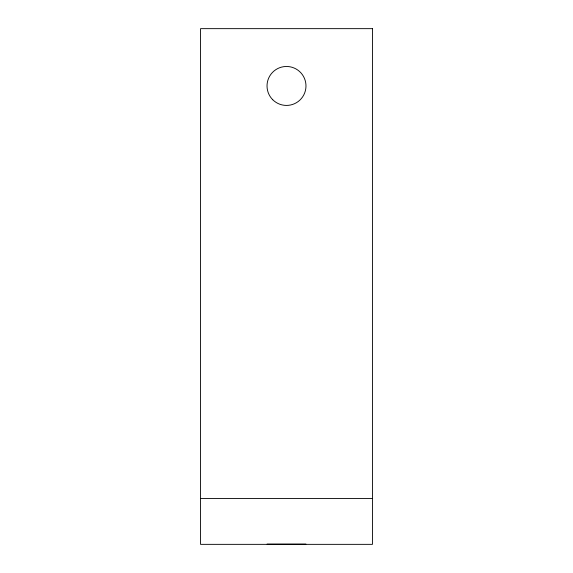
<?xml version="1.0" encoding="UTF-8"?>
<svg xmlns="http://www.w3.org/2000/svg" width="573" height="573" viewBox="0 0 573 573"><rect width="100%" height="100%" fill="white"/><g stroke="black" fill="none" stroke-linecap="round" stroke-linejoin="round"><path stroke-width="0.86" d="M200.55 498.51L372.45 498.51M267.068 544.085L305.932 544.085M372.45 28.65L200.55 28.65L200.55 544.35L372.45 544.35L372.45 28.65M272.727 99.723A19.482 19.482 0 0 0 305.316 90.992A19.482 19.482 0 0 0 281.458 67.134A19.482 19.482 0 0 0 272.727 99.723"/></g></svg>
